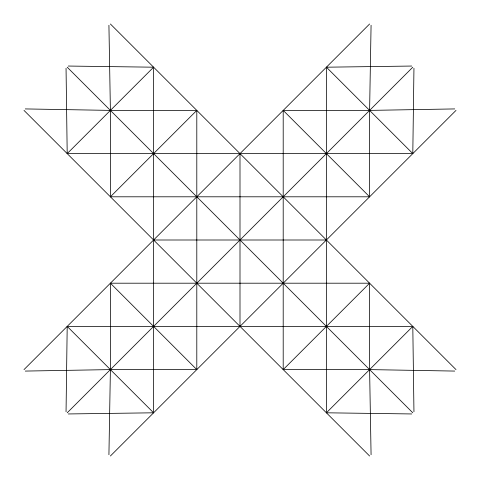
<?xml version="1.0" encoding="UTF-8"?>
<svg xmlns="http://www.w3.org/2000/svg" width="480" height="480" viewBox="0 0 480 480"><rect width="100%" height="100%" fill="white"/><g stroke="black" fill="none" stroke-linecap="round" stroke-linejoin="round"><path stroke-width="0.72" d="M66.048 411.696L67.2 326.4L412.8 326.4L413.952 411.696M413.952 68.304L412.8 153.6L67.2 153.6L66.048 68.304M108.924 454.716L110.4 369.6L110.4 283.2L369.6 283.2L369.6 369.6L371.076 454.716M371.076 25.284L369.6 110.4L369.6 196.8L110.4 196.8L110.4 110.4L108.924 25.284M67.2 153.6L153.6 67.2L68.304 66.048M110.4 196.8L196.8 110.4L110.4 110.4L25.284 108.924M24 369.6L369.6 24M67.2 412.8L412.8 67.2M110.4 456L456 110.4M454.716 371.076L369.6 369.6L283.2 369.6L369.6 283.2M411.696 413.952L326.4 412.8L412.8 326.4M326.4 412.8L326.4 67.2L411.696 66.048M454.716 108.924L369.6 110.4L283.2 110.4L283.2 369.6M25.284 371.076L110.4 369.6L196.8 369.6L196.8 110.4M153.6 67.2L153.6 412.8L68.304 413.952M153.6 240L326.4 240M326.4 67.2L412.8 153.6M283.2 110.4L369.6 196.8M110.4 24L456 369.6M67.2 67.2L412.8 412.8M24 110.4L369.6 456M110.4 283.2L196.8 369.6M67.2 326.4L153.6 412.8M240 153.6L240 326.4"/></g></svg>
